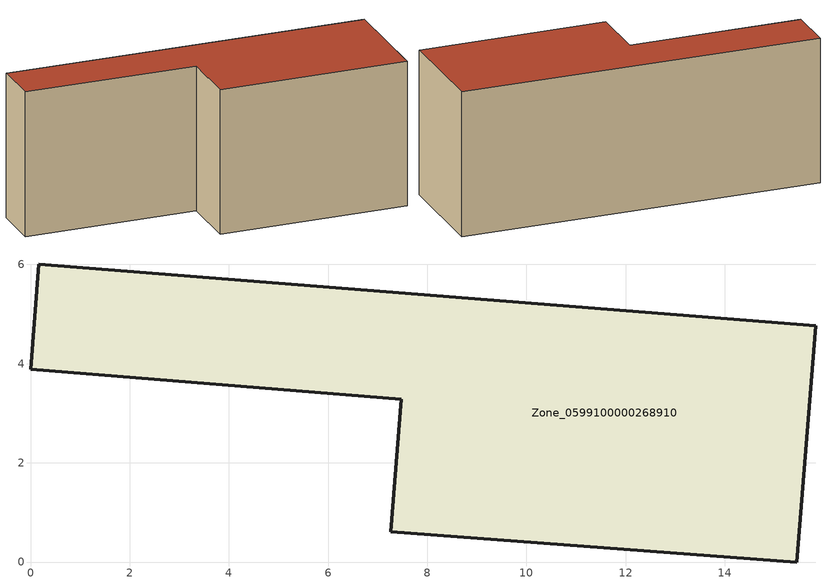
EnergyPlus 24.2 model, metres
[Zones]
Zone_0599100000268910
 floor ground (C_G): 7.48,3.28 0,3.89 0.17,6.01 15.84,4.76 15.45,0 7.26,0.61 z0
 wall outside (C_F): 15.84,4.76 0.17,6.01 0,3.89 7.48,3.28 7.26,0.61 15.45,0 15.84,4.76 z0:6.39
 roof outside (C_R): 15.45,0 15.84,4.76 0.17,6.01 0,3.89 7.48,3.28 7.26,0.61 z6.39
[BUILDING]
Pand.0599100000268910: North Axis=0; Terrain=City; Loads Convergence Tolerance Value=0.04; Temperature Convergence Tolerance Value=0.4; Solar Distribution=FullExterior; Maximum Number of Warmup Days=25; Minimum Number of Warmup Days=1
[Site:Location]
Rotterdam.The.Hague.AP_ZH_NLD Design_Conditions: Latitude=51.96; Longitude=4.45; Time Zone=1; Elevation=-4.5
[SITE:GROUNDTEMPERATURE:BUILDINGSURFACE]
18, 18, 18, 18, 18, 18, 18, 18, 18, 18, 18, 18
[MATERIAL] Thermal Absorptance=0.9; Solar Absorptance=0.7; Visible Absorptance=0.7
Name | Roughness | Thickness | Conductivity | Density | Specific Heat
G.TI.1946 | MediumSmooth | 0.15 | 1 | 540 | 1210
F.TI.1946 | Rough | 0.3 | 0.857143 | 1920 | 840
R.TI.1946 | MediumRough | 0.2 | 0.1 | 1500 | 1000
[CONSTRUCTION]
C_G: G.TI.1946
C_F: F.TI.1946
C_R: R.TI.1946
[ZONE]
Zone_0599100000268910: Type=1; Multiplier=1; Ceiling Height=Autocalculate; Volume=Autocalculate; Floor Area=autocalculate; Part of Total Floor Area=Yes
[ZONEINFILTRATION:DESIGNFLOWRATE]
Infil_Zone_0599100000268910: Zone or ZoneList or Space or SpaceList=Zone_0599100000268910; Schedule=AlwaysOn; Design Flow Rate Calculation Method=Flow/Area; Flow Rate per Floor Area=0.003; Constant Term Coefficient=1; Temperature Term Coefficient=0; Velocity Term Coefficient=0; Velocity Squared Term Coefficient=0
[HVACTEMPLATE:ZONE:IDEALLOADSAIRSYSTEM]
Zone_0599100000268910: Maximum Heating Supply Air Temperature=50; Minimum Cooling Supply Air Temperature=13; Maximum Heating Supply Air Humidity Ratio=0.0156; Minimum Cooling Supply Air Humidity Ratio=0.0077; Heating Limit=NoLimit; Cooling Limit=NoLimit; Dehumidification Control Type=ConstantSensibleHeatRatio; Cooling Sensible Heat Ratio=0.7; Dehumidification Setpoint=60; Humidification Control Type=None; Humidification Setpoint=30; Outdoor Air Method=None; Outdoor Air Flow Rate per Person=0.00944; Outdoor Air Flow Rate per Zone Floor Area=0; Outdoor Air Flow Rate per Zone=0; Demand Controlled Ventilation Type=None; Outdoor Air Economizer Type=NoEconomizer; Heat Recovery Type=None; Sensible Heat Recovery Effectiveness=0.7; Latent Heat Recovery Effectiveness=0.65
[ZONECONTROL:THERMOSTAT]
ThermostatControl_Zone_0599100000268910: Zone or ZoneList=Zone_0599100000268910; Control Type Schedule=DualSetpointControlType; Control 1=Thermostat_Zone_0599100000268910; Temperature Difference Between Cutout And Setpoint=0
[THERMOSTATSETPOINT:DUALSETPOINT]
Thermostat_Zone_0599100000268910: Heating Setpoint Temperature Schedule=HeatingSetpoint_Zone_0599100000268910; Cooling Setpoint Temperature Schedule=CoolingSetpoint_Zone_0599100000268910
[SCHEDULE:COMPACT]
HeatingSetpoint_Zone_0599100000268910: Through: 12/31, For: AllDays, Until: 24:00, 21
CoolingSetpoint_Zone_0599100000268910: Through: 12/31, For: AllDays, Until: 24:00, 24
DualSetpointControlType: Through: 12/31, For: AllDays, Until: 24:00, 4
AlwaysOn: Through: 12/31, For: AllDays, Until: 24:00, 1
